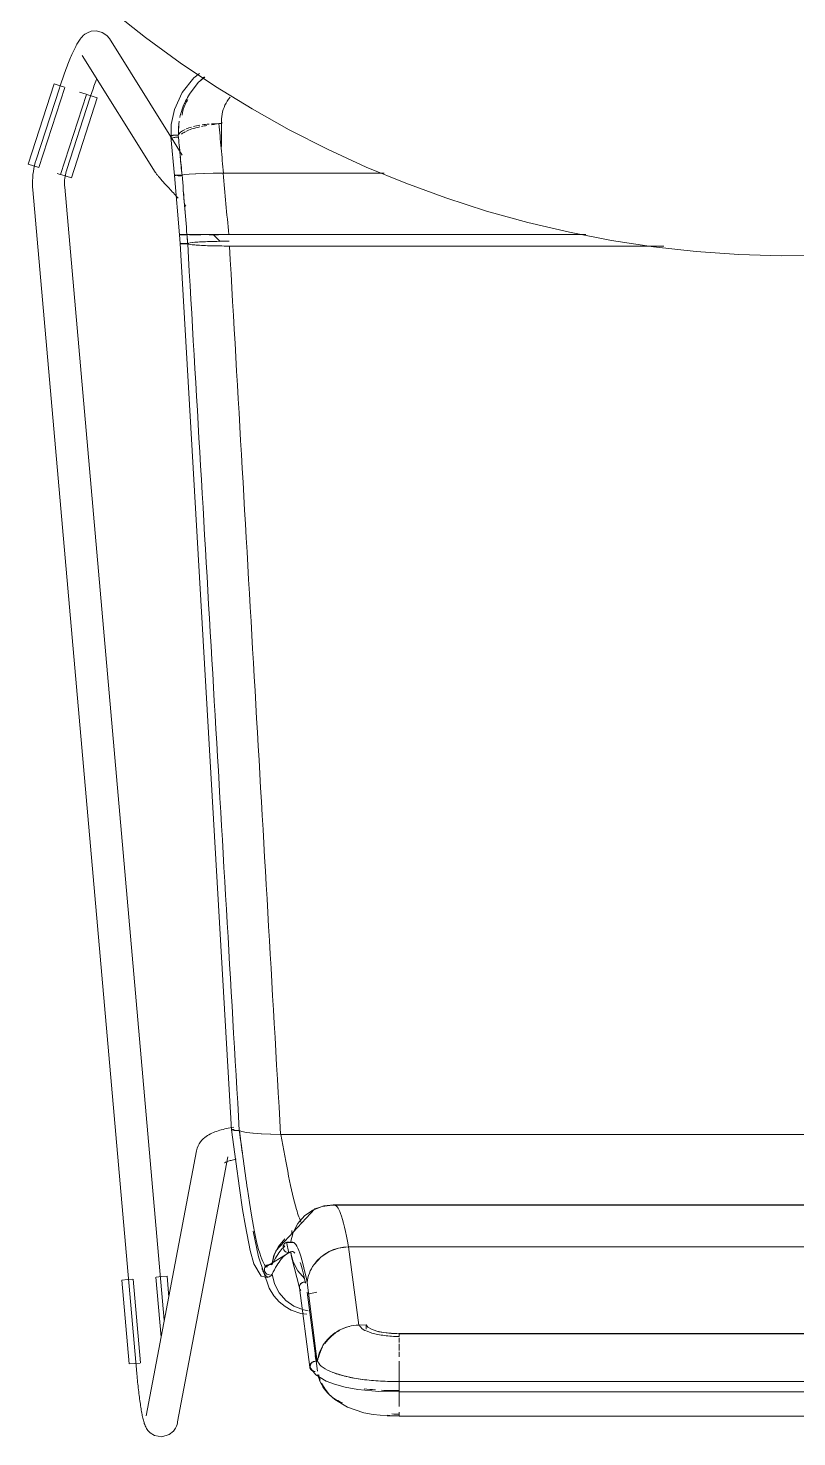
# Model space of a CAD drawing. Header units: millimetres. Extents: x 155927 to 317870, y -36033 to 97293.
# Drawn here: x 162522 to 162809, y 30695 to 31222 of the extents above; entities that cross this region are included whole.
import ezdxf

# ---------------------------------------------------------------- set-up
doc = ezdxf.new("R2010")
doc.units = ezdxf.units.MM
doc.header["$MEASUREMENT"] = 0
doc.layers.add('I-FURN', color=8, linetype='CONTINUOUS', lineweight=9)

msp = doc.modelspace()

# ---------------------------------------------------------------- linework, layer by layer
at = {"layer": 'I-FURN'}
for p, q in [((162553.07, 31228.6), (162565.6, 31218.65)), ((162540.13, 31216.56), (162539.9, 31216.14)), ((162540.37, 31216.96), (162540.13, 31216.56)), ((162540.61, 31217.35), (162540.37, 31216.96)), ((162540.86, 31217.73), (162540.61, 31217.35)), ((162541.14, 31218.12), (162540.86, 31217.73)), ((162541.45, 31218.53), (162541.14, 31218.12)), ((162541.82, 31218.95), (162541.45, 31218.53)), ((162542.29, 31219.42), (162541.82, 31218.95)), ((162542.92, 31219.94), (162542.29, 31219.42)), ((162543.83, 31220.5), (162542.92, 31219.94)), ((162545.21, 31221.03), (162543.83, 31220.5)), ((162547.18, 31221.2), (162545.21, 31221.03)), ((162549.41, 31220.61), (162547.18, 31221.2)), ((162551.14, 31219.39), (162549.41, 31220.61)), ((162551.14, 31219.39), (162552.04, 31218.27)), ((162575.07, 31181.5), (162552.04, 31218.27)), ((162565.6, 31218.65), (162578.52, 31209.22)), ((162537.79, 31211.71), (162537.55, 31211.14)), ((162538.04, 31212.28), (162537.79, 31211.71)), ((162538.28, 31212.82), (162538.04, 31212.28)), ((162538.51, 31213.35), (162538.28, 31212.82)), ((162538.75, 31213.86), (162538.51, 31213.35)), ((162538.98, 31214.35), (162538.75, 31213.86)), ((162539.21, 31214.82), (162538.98, 31214.35)), ((162539.44, 31215.28), (162539.21, 31214.82)), ((162539.67, 31215.72), (162539.44, 31215.28)), ((162539.9, 31216.14), (162539.67, 31215.72)), ((162541.87, 31211.89), (162569.17, 31168.31)), ((162535.53, 31205.98), (162535.28, 31205.28)), ((162535.79, 31206.67), (162535.53, 31205.98)), ((162536.04, 31207.34), (162535.79, 31206.67)), ((162536.3, 31208.01), (162536.04, 31207.34)), ((162536.55, 31208.66), (162536.3, 31208.01)), ((162536.8, 31209.3), (162536.55, 31208.66)), ((162537.05, 31209.93), (162536.8, 31209.3)), ((162537.3, 31210.54), (162537.05, 31209.93)), ((162537.55, 31211.14), (162537.3, 31210.54)), ((162578.52, 31209.22), (162591.81, 31200.31)), ((162521.67, 31171.29), (162531.35, 31201.3)), ((162531.35, 31201.3), (162533.31, 31200.67)), ((162533.31, 31200.67), (162535.28, 31200.03)), ((162533.77, 31200.94), (162533.53, 31200.2)), ((162534.02, 31201.67), (162533.77, 31200.94)), ((162534.27, 31202.41), (162534.02, 31201.67)), ((162534.52, 31203.13), (162534.27, 31202.41)), ((162534.77, 31203.86), (162534.52, 31203.13)), ((162535.02, 31204.57), (162534.77, 31203.86)), ((162535.28, 31205.28), (162535.02, 31204.57)), ((162546.53, 31201.1), (162546.29, 31200.45)), ((162546.76, 31201.75), (162546.53, 31201.1)), ((162547, 31202.39), (162546.76, 31201.75)), ((162547.23, 31203.01), (162547, 31202.39)), ((162583.66, 31203.59), (162579.33, 31198.06)), ((162585.4, 31201.93), (162581.9, 31197.36)), ((162585.72, 31205.24), (162583.66, 31203.59)), ((162587.74, 31203.89), (162585.4, 31201.93)), ((162533.38, 31199.74), (162524.66, 31172.92)), ((162525.71, 31169.99), (162535.4, 31199.99)), ((162533.53, 31200.2), (162533.38, 31199.74)), ((162543.47, 31197.39), (162533.78, 31167.38)), ((162536.08, 31169.22), (162544.79, 31196.03)), ((162537.82, 31166.07), (162547.51, 31196.08)), ((162543.37, 31197.42), (162540.89, 31198.22)), ((162543.58, 31197.35), (162545.56, 31196.71)), ((162544.9, 31196.36), (162544.79, 31196.03)), ((162545.13, 31197.05), (162544.9, 31196.36)), ((162545.36, 31197.74), (162545.13, 31197.05)), ((162545.59, 31198.43), (162545.36, 31197.74)), ((162545.56, 31196.71), (162547.51, 31196.08)), ((162545.82, 31199.11), (162545.59, 31198.43)), ((162546.06, 31199.78), (162545.82, 31199.11)), ((162546.29, 31200.45), (162546.06, 31199.78)), ((162579.33, 31198.06), (162576.42, 31191.75)), ((162581.9, 31197.36), (162579.99, 31193.67)), ((162591.81, 31200.31), (162605.44, 31191.93)), ((162576.42, 31191.75), (162575.21, 31186.1)), ((162605.44, 31191.93), (162619.4, 31184.11)), ((162575.21, 31186.1), (162575.12, 31180.64)), ((162593.07, 31186.43), (162594.12, 31186.43)), ((162594.06, 31187.67), (162594.06, 31177.91)), ((162576.42, 31167.04), (162575, 31181.53)), ((162579.34, 31174.68), (162575.3, 31181.13)), ((162619.4, 31184.11), (162633.66, 31176.85)), ((162633.66, 31176.85), (162648.19, 31170.17)), ((162523.62, 31170.66), (162521.67, 31171.29)), ((162523.8, 31169.61), (162523.61, 31168.48)), ((162525.59, 31170.02), (162523.62, 31170.66)), ((162524.05, 31170.73), (162523.8, 31169.61)), ((162524.33, 31171.83), (162524.05, 31170.73)), ((162524.66, 31172.92), (162524.33, 31171.83)), ((162535.88, 31168.56), (162536.07, 31169.19)), ((162536.07, 31169.19), (162536.08, 31169.22)), ((162648.19, 31170.17), (162662.99, 31164.08)), ((162523.28, 31165.07), (162523.27, 31163.93)), ((162523.27, 31163.93), (162523.3, 31162.79)), ((162523.35, 31166.22), (162523.28, 31165.07)), ((162523.45, 31167.35), (162523.35, 31166.22)), ((162523.61, 31168.48), (162523.45, 31167.35)), ((162533.68, 31167.41), (162532.52, 31167.79)), ((162535.87, 31166.71), (162533.9, 31167.34)), ((162535.27, 31163.98), (162535.28, 31164.64)), ((162535.29, 31163.32), (162535.27, 31163.98)), ((162535.28, 31164.64), (162535.31, 31165.3)), ((162535.31, 31165.3), (162535.37, 31165.96)), ((162535.37, 31165.96), (162535.46, 31166.62)), ((162535.46, 31166.62), (162535.57, 31167.27)), ((162535.57, 31167.27), (162535.71, 31167.92)), ((162535.71, 31167.92), (162535.88, 31168.56)), ((162537.82, 31166.07), (162535.87, 31166.71)), ((162569.17, 31168.31), (162569.39, 31167.99)), ((162569.39, 31167.99), (162569.57, 31167.73)), ((162569.57, 31167.73), (162569.74, 31167.5)), ((162569.74, 31167.5), (162569.92, 31167.28)), ((162569.92, 31167.28), (162570.1, 31167.05)), ((162570.1, 31167.05), (162570.29, 31166.82)), ((162570.29, 31166.82), (162570.49, 31166.58)), ((162570.49, 31166.58), (162570.7, 31166.33)), ((162570.7, 31166.33), (162570.93, 31166.07)), ((162570.93, 31166.07), (162571.18, 31165.79)), ((162571.18, 31165.79), (162571.43, 31165.49)), ((162571.43, 31165.49), (162571.71, 31165.18)), ((162571.71, 31165.18), (162571.99, 31164.86)), ((162571.99, 31164.86), (162572.3, 31164.52)), ((162572.3, 31164.52), (162572.61, 31164.17)), ((162572.61, 31164.17), (162572.94, 31163.81)), ((162572.94, 31163.81), (162573.28, 31163.43)), ((162576.49, 31167.07), (162576.42, 31167.04)), ((162576.42, 31167.04), (162576.49, 31167.02)), ((162576.43, 31167.04), (162576.49, 31167.07)), ((162578.25, 31144.84), (162576.43, 31167.04)), ((162576.49, 31167.02), (162576.43, 31167.04)), ((162576.68, 31167.09), (162576.49, 31167.07)), ((162576.49, 31167.02), (162576.67, 31166.99)), ((162576.68, 31166.99), (162576.49, 31167.02)), ((162576.67, 31166.99), (162576.97, 31166.97)), ((162576.98, 31167.11), (162576.68, 31167.09)), ((162576.68, 31167.09), (162576.98, 31167.11)), ((162576.97, 31166.97), (162576.68, 31166.99)), ((162577.36, 31167.13), (162576.98, 31167.11)), ((162576.98, 31167.11), (162577.36, 31167.13)), ((162577.35, 31166.96), (162577.8, 31166.94)), ((162577.8, 31166.94), (162577.35, 31166.96)), ((162577.81, 31167.14), (162577.36, 31167.13)), ((162577.36, 31167.13), (162577.82, 31167.14)), ((162577.8, 31166.94), (162578.29, 31166.94)), ((162578.29, 31166.94), (162577.8, 31166.94)), ((162578.3, 31167.15), (162577.81, 31167.14)), ((162577.82, 31167.14), (162578.31, 31167.15)), ((162578.29, 31166.94), (162578.79, 31166.94)), ((162578.79, 31166.94), (162578.29, 31166.94)), ((162578.8, 31167.14), (162578.3, 31167.15)), ((162578.31, 31167.15), (162578.81, 31167.14)), ((162578.79, 31166.94), (162579.26, 31166.95)), ((162579.26, 31166.95), (162578.79, 31166.94)), ((162579.27, 31167.14), (162578.8, 31167.14)), ((162578.81, 31167.14), (162579.28, 31167.14)), ((162580.16, 31167.33), (162579.27, 31167.14)), ((162579.28, 31167.14), (162580.16, 31167.33)), ((162580.16, 31167.33), (162581.88, 31167.51)), ((162581.9, 31167.51), (162580.16, 31167.33)), ((162581.9, 31167.51), (162584.34, 31167.66)), ((162584.38, 31167.66), (162581.9, 31167.51)), ((162584.37, 31167.66), (162587.41, 31167.77)), ((162587.48, 31167.77), (162584.38, 31167.66)), ((162587.47, 31167.77), (162590.92, 31167.85)), ((162590.91, 31167.85), (162587.48, 31167.77)), ((162594.77, 31167.87), (162591.01, 31167.85)), ((162591.01, 31167.85), (162594.65, 31167.87)), ((162654.89, 31167.87), (162594.77, 31167.87)), ((162594.77, 31167.87), (162654.89, 31167.87)), ((162662.99, 31164.08), (162678.01, 31158.58)), ((162523.3, 31162.79), (162523.37, 31161.65)), ((162523.37, 31161.65), (162523.38, 31161.61)), ((162523.38, 31161.61), (162562.33, 30718.29)), ((162535.33, 31162.66), (162535.29, 31163.32)), ((162572.61, 30738.31), (162535.33, 31162.66)), ((162573.28, 31163.43), (162573.64, 31163.04)), ((162573.64, 31163.04), (162574.01, 31162.64)), ((162574.01, 31162.64), (162574.39, 31162.22)), ((162574.39, 31162.22), (162574.78, 31161.8)), ((162574.78, 31161.8), (162575.18, 31161.36)), ((162575.18, 31161.36), (162575.6, 31160.92)), ((162575.6, 31160.92), (162576.02, 31160.47)), ((162576.02, 31160.47), (162576.45, 31160)), ((162576.45, 31160), (162576.89, 31159.53)), ((162576.89, 31159.53), (162577.34, 31159.06)), ((162577.34, 31159.06), (162577.8, 31158.57)), ((162678.01, 31158.58), (162693.24, 31153.69)), ((162580.15, 31156.09), (162580.64, 31155.58)), ((162693.24, 31153.69), (162708.66, 31149.41)), ((162708.66, 31149.41), (162724.23, 31145.75)), ((162578.25, 31144.84), (162578.52, 31141.48)), ((162578.32, 31144.84), (162578.25, 31144.84)), ((162578.25, 31144.84), (162578.32, 31144.84)), ((162578.31, 31144.84), (162578.25, 31144.84)), ((162578.25, 31144.84), (162578.32, 31144.84)), ((162578.5, 31144.85), (162578.31, 31144.84)), ((162578.32, 31144.84), (162578.51, 31144.85)), ((162578.51, 31144.84), (162578.32, 31144.84)), ((162578.32, 31144.84), (162578.51, 31144.84)), ((162578.8, 31144.85), (162578.5, 31144.85)), ((162578.51, 31144.85), (162578.8, 31144.85)), ((162578.8, 31144.84), (162578.51, 31144.84)), ((162578.51, 31144.84), (162578.8, 31144.84)), ((162578.8, 31144.85), (162579.18, 31144.85)), ((162579.18, 31144.85), (162578.8, 31144.85)), ((162579.19, 31144.84), (162578.8, 31144.84)), ((162578.8, 31144.84), (162579.18, 31144.84)), ((162579.18, 31144.85), (162579.63, 31144.85)), ((162579.63, 31144.85), (162579.18, 31144.85)), ((162579.18, 31144.84), (162579.64, 31144.83)), ((162579.64, 31144.83), (162579.19, 31144.84)), ((162579.63, 31144.85), (162580.12, 31144.85)), ((162580.12, 31144.85), (162579.63, 31144.85)), ((162580.13, 31144.83), (162579.64, 31144.83)), ((162579.64, 31144.83), (162580.13, 31144.83)), ((162580.12, 31144.85), (162580.62, 31144.85)), ((162580.62, 31144.85), (162580.12, 31144.85)), ((162580.63, 31144.83), (162580.13, 31144.83)), ((162580.13, 31144.83), (162580.62, 31144.83)), ((162580.62, 31144.85), (162581.09, 31144.85)), ((162581.09, 31144.85), (162580.62, 31144.85)), ((162580.62, 31144.83), (162581.09, 31144.84)), ((162581.1, 31144.84), (162580.63, 31144.83)), ((162581.09, 31144.85), (162581.98, 31144.86)), ((162581.97, 31144.86), (162581.09, 31144.85)), ((162583.72, 31144.88), (162581.97, 31144.86)), ((162581.98, 31144.86), (162583.72, 31144.88)), ((162583.75, 31144.81), (162581.99, 31144.82)), ((162581.99, 31144.82), (162583.74, 31144.81)), ((162586.22, 31144.89), (162583.72, 31144.88)), ((162583.73, 31144.88), (162586.22, 31144.89)), ((162583.74, 31144.81), (162586.24, 31144.79)), ((162586.24, 31144.79), (162583.75, 31144.81)), ((162589.36, 31144.9), (162586.22, 31144.89)), ((162586.23, 31144.89), (162589.36, 31144.9)), ((162589.36, 31144.9), (162592.93, 31144.9)), ((162592.93, 31144.9), (162589.36, 31144.9)), ((162589.36, 31144.79), (162592.92, 31144.78)), ((162592.92, 31144.78), (162589.37, 31144.79)), ((162590.92, 31144.9), (162593.49, 31142.23)), ((162592.93, 31144.9), (162596.71, 31144.91)), ((162596.71, 31144.91), (162592.93, 31144.9)), ((162596.71, 31144.91), (162730.35, 31144.91)), ((162730.35, 31144.91), (162596.71, 31144.91)), ((162724.23, 31145.75), (162739.94, 31142.71)), ((162739.94, 31142.71), (162755.76, 31140.31)), ((162578.59, 31141.51), (162578.53, 31141.48)), ((162597.81, 30809.57), (162578.53, 31141.48)), ((162578.53, 31141.48), (162578.59, 31141.46)), ((162578.78, 31141.54), (162578.59, 31141.51)), ((162578.59, 31141.46), (162578.78, 31141.43)), ((162579.08, 31141.56), (162578.78, 31141.54)), ((162578.78, 31141.43), (162579.07, 31141.41)), ((162579.07, 31141.41), (162579.45, 31141.39)), ((162579.46, 31141.58), (162579.08, 31141.56)), ((162579.45, 31141.39), (162579.9, 31141.38)), ((162579.91, 31141.59), (162579.46, 31141.58)), ((162579.9, 31141.38), (162580.39, 31141.37)), ((162580.4, 31141.59), (162579.91, 31141.59)), ((162580.39, 31141.37), (162580.89, 31141.37)), ((162580.9, 31141.59), (162580.4, 31141.59)), ((162580.89, 31141.37), (162581.36, 31141.38)), ((162581.37, 31141.58), (162580.9, 31141.59)), ((162581.36, 31141.38), (162582.25, 31141.17)), ((162582.27, 31141.79), (162581.37, 31141.58)), ((162582.25, 31141.17), (162584, 31140.98)), ((162584.02, 31141.99), (162582.27, 31141.79)), ((162584, 31140.98), (162586.5, 31140.82)), ((162586.52, 31142.15), (162584.02, 31141.99)), ((162586.5, 31140.82), (162589.63, 31140.69)), ((162589.64, 31142.27), (162586.52, 31142.15)), ((162589.63, 31140.69), (162593.19, 31140.62)), ((162593.19, 31142.35), (162589.64, 31142.27)), ((162596.87, 31142.38), (162593.19, 31142.35)), ((162593.19, 31140.62), (162596.98, 31140.59)), ((162596.98, 31140.59), (162759.57, 31140.59)), ((162759.57, 31140.59), (162596.98, 31140.59)), ((162755.76, 31140.31), (162771.66, 31138.54)), ((162771.66, 31138.54), (162787.62, 31137.41)), ((162787.62, 31137.41), (162803.61, 31136.92)), ((162803.61, 31136.92), (162819.61, 31137.06)), ((162596.54, 30810.22), (162597.22, 30810.36)), ((162597.22, 30810.36), (162597.92, 30810.48)), ((162597.92, 30810.48), (162598.62, 30810.6)), ((162585.68, 30804.4), (162586.16, 30805.09)), ((162586.16, 30805.09), (162586.67, 30805.68)), ((162586.67, 30805.68), (162587.2, 30806.2)), ((162587.2, 30806.2), (162587.72, 30806.66)), ((162587.72, 30806.66), (162588.26, 30807.06)), ((162588.26, 30807.06), (162588.79, 30807.42)), ((162588.79, 30807.42), (162589.33, 30807.74)), ((162589.33, 30807.74), (162589.87, 30808.03)), ((162589.87, 30808.03), (162590.42, 30808.3)), ((162590.42, 30808.3), (162590.98, 30808.55)), ((162590.98, 30808.55), (162591.55, 30808.79)), ((162591.55, 30808.79), (162592.13, 30809.01)), ((162592.13, 30809.01), (162592.73, 30809.22)), ((162592.73, 30809.22), (162593.33, 30809.41)), ((162593.33, 30809.41), (162593.95, 30809.59)), ((162593.95, 30809.59), (162594.58, 30809.76)), ((162594.58, 30809.76), (162595.22, 30809.93)), ((162595.22, 30809.93), (162595.88, 30810.08)), ((162595.88, 30810.08), (162596.54, 30810.22)), ((162597.81, 30809.57), (162597.87, 30809.63)), ((162597.88, 30809.63), (162597.82, 30809.57)), ((162597.82, 30809.57), (162599.37, 30797.72)), ((162598.35, 30809.72), (162598.06, 30809.68)), ((162598.06, 30809.68), (162598.35, 30809.72)), ((162598.08, 30809.47), (162598.38, 30809.43)), ((162598.37, 30809.43), (162598.08, 30809.47)), ((162598.73, 30809.76), (162598.35, 30809.72)), ((162598.35, 30809.72), (162598.73, 30809.76)), ((162598.76, 30809.39), (162598.37, 30809.43)), ((162598.38, 30809.43), (162598.76, 30809.39)), ((162598.76, 30809.39), (162599.22, 30809.37)), ((162599.22, 30809.37), (162598.76, 30809.39)), ((162599.22, 30809.37), (162599.71, 30809.36)), ((162599.71, 30809.36), (162599.22, 30809.37)), ((162599.71, 30809.36), (162600.21, 30809.37)), ((162600.21, 30809.37), (162599.71, 30809.36)), ((162600.21, 30809.37), (162600.68, 30809.39)), ((162600.68, 30809.39), (162600.21, 30809.37)), ((162601.58, 30808.99), (162600.68, 30809.39)), ((162600.68, 30809.39), (162601.58, 30808.98)), ((162603.32, 30808.62), (162601.58, 30808.99)), ((162601.58, 30808.98), (162603.33, 30808.62)), ((162605.79, 30808.31), (162603.33, 30808.62)), ((162603.33, 30808.62), (162605.82, 30808.31)), ((162608.88, 30808.07), (162605.82, 30808.31)), ((162605.82, 30808.31), (162608.93, 30808.07)), ((162612.4, 30807.92), (162608.92, 30808.07)), ((162608.93, 30808.07), (162612.46, 30807.91)), ((162616.15, 30807.86), (162612.46, 30807.92)), ((162612.46, 30807.91), (162616.23, 30807.86)), ((162616.23, 30807.86), (162999.63, 30807.86)), ((162999.63, 30807.86), (162616.23, 30807.86)), ((162584.62, 30801.73), (162565.81, 30702.44)), ((162584.62, 30801.73), (162584.88, 30802.71)), ((162584.88, 30802.71), (162585.24, 30803.61)), ((162585.24, 30803.61), (162585.68, 30804.4)), ((162577.6, 30700.2), (162596.41, 30799.49)), ((162595.19, 30797.26), (162595.22, 30797.28)), ((162595.22, 30797.28), (162595.29, 30797.32)), ((162595.29, 30797.32), (162595.38, 30797.37)), ((162595.38, 30797.37), (162595.53, 30797.44)), ((162595.53, 30797.44), (162595.72, 30797.53)), ((162595.72, 30797.53), (162595.96, 30797.63)), ((162595.96, 30797.63), (162596.22, 30797.73)), ((162596.22, 30797.73), (162596.53, 30797.83)), ((162596.53, 30797.83), (162596.86, 30797.94)), ((162596.86, 30797.94), (162597.23, 30798.05)), ((162597.23, 30798.05), (162597.62, 30798.16)), ((162597.62, 30798.16), (162598.04, 30798.26)), ((162598.04, 30798.26), (162598.49, 30798.37)), ((162598.49, 30798.37), (162598.96, 30798.47)), ((162598.96, 30798.47), (162599.45, 30798.57)), ((162599.37, 30797.72), (162600.72, 30787.79)), ((162600.72, 30787.79), (162601.91, 30779.77)), ((162601.91, 30779.77), (162602.94, 30773.45)), ((162614.36, 30764.24), (162628.96, 30779.94)), ((162628.18, 30779.52), (162625.04, 30777.35)), ((162625.04, 30777.34), (162628.18, 30779.51)), ((162627.86, 30779.34), (162632.33, 30781.07)), ((162628.18, 30779.51), (162631.75, 30780.88)), ((162631.75, 30780.88), (162628.18, 30779.52)), ((162628.96, 30779.94), (162630.89, 30780.64)), ((162631.75, 30780.88), (162635.54, 30781.35)), ((162635.54, 30781.35), (162631.75, 30780.88)), ((162632.33, 30781.07), (162636.08, 30781.51)), ((162635.54, 30781.35), (162980.32, 30781.35)), ((162980.32, 30781.35), (162635.54, 30781.35)), ((162674.98, 30781.51), (162636.07, 30781.51)), ((162979.78, 30781.51), (162674.98, 30781.51)), ((162602.94, 30773.45), (162604.74, 30764.43)), ((162620.78, 30771.08), (162622.54, 30774.47)), ((162622.53, 30774.47), (162620.78, 30771.08)), ((162625.04, 30777.35), (162622.53, 30774.47)), ((162622.54, 30774.47), (162625.04, 30777.34)), ((162605.92, 30771.66), (162607.82, 30762)), ((162617.7, 30768.75), (162615.3, 30765.91)), ((162615.31, 30765.91), (162617.7, 30768.75)), ((162620.78, 30771.08), (162619.89, 30767.36)), ((162604.74, 30764.43), (162606.15, 30759.44)), ((162610.25, 30758.05), (162619.64, 30763.75)), ((162615.3, 30765.91), (162613.66, 30762.59)), ((162613.67, 30762.59), (162615.31, 30765.91)), ((162617.11, 30766.1), (162617.04, 30765.61)), ((162617.04, 30765.61), (162617.11, 30765.12)), ((162617.05, 30765.61), (162617.11, 30766.1)), ((162617.11, 30765.12), (162617.05, 30765.61)), ((162617.11, 30766.1), (162617.3, 30766.56)), ((162617.3, 30766.56), (162617.11, 30766.1)), ((162617.3, 30764.66), (162617.11, 30765.12)), ((162617.11, 30765.12), (162617.3, 30764.66)), ((162617.59, 30766.97), (162617.3, 30766.56)), ((162617.3, 30766.56), (162617.6, 30766.96)), ((162617.6, 30764.26), (162617.3, 30764.66)), ((162617.3, 30764.66), (162617.59, 30764.26)), ((162617.98, 30767.28), (162617.59, 30766.97)), ((162617.59, 30764.26), (162617.98, 30763.94)), ((162617.6, 30766.96), (162617.98, 30767.28)), ((162617.98, 30763.94), (162617.6, 30764.26)), ((162617.98, 30767.28), (162618.43, 30767.48)), ((162618.43, 30767.48), (162617.98, 30767.28)), ((162618.43, 30763.74), (162617.98, 30763.94)), ((162617.98, 30763.94), (162618.43, 30763.74)), ((162618.07, 30767.33), (162620.95, 30767.38)), ((162618.37, 30767.46), (162619.21, 30763.57)), ((162618.43, 30767.48), (162618.92, 30767.56)), ((162618.92, 30767.56), (162618.43, 30767.48)), ((162618.92, 30763.66), (162618.43, 30763.74)), ((162618.43, 30763.74), (162618.92, 30763.66)), ((162618.92, 30767.56), (162619.42, 30767.52)), ((162619.42, 30767.53), (162618.92, 30767.56)), ((162619.42, 30763.7), (162618.92, 30763.66)), ((162618.92, 30763.66), (162619.42, 30763.69)), ((162619.89, 30767.36), (162619.42, 30767.53)), ((162619.42, 30767.52), (162619.89, 30767.36)), ((162619.89, 30763.86), (162619.42, 30763.7)), ((162619.42, 30763.69), (162619.89, 30763.86)), ((162619.89, 30763.86), (162620.78, 30760.14)), ((162620.24, 30762.01), (162619.92, 30763.88)), ((162634.26, 30763.96), (162631.14, 30761.88)), ((162637.8, 30765.28), (162634.26, 30763.96)), ((162641.57, 30765.76), (162637.8, 30765.28)), ((162645.43, 30736.48), (162641.57, 30765.76)), ((162641.57, 30765.76), (162974.29, 30765.76)), ((162974.29, 30765.76), (162641.57, 30765.76)), ((162606.15, 30759.44), (162608.92, 30754.8)), ((162607.82, 30762), (162611.81, 30750.28)), ((162610.05, 30757.19), (162610.11, 30757.68)), ((162610.11, 30757.68), (162610.05, 30757.19)), ((162610.11, 30757.68), (162610.3, 30758.14)), ((162610.29, 30758.14), (162610.11, 30757.68)), ((162610.58, 30758.54), (162610.29, 30758.14)), ((162610.3, 30758.14), (162610.58, 30758.54)), ((162610.58, 30758.54), (162610.96, 30758.86)), ((162610.96, 30758.86), (162610.58, 30758.54)), ((162611.41, 30759.07), (162610.96, 30758.86)), ((162610.96, 30758.86), (162611.41, 30759.06)), ((162611.9, 30759.16), (162611.41, 30759.07)), ((162611.41, 30759.06), (162611.9, 30759.15)), ((162612.4, 30759.13), (162611.9, 30759.16)), ((162611.9, 30759.15), (162612.4, 30759.12)), ((162612.88, 30758.97), (162612.4, 30759.13)), ((162612.4, 30759.12), (162612.88, 30758.97)), ((162612.88, 30758.97), (162613.67, 30762.59)), ((162613.66, 30762.59), (162612.88, 30758.97)), ((162623.21, 30750.39), (162620.24, 30762.01)), ((162620.78, 30760.14), (162622.53, 30756.75)), ((162631.14, 30761.88), (162628.66, 30759.14)), ((162556.75, 30753.3), (162558.8, 30753.48)), ((162559.51, 30721.89), (162556.75, 30753.3)), ((162558.8, 30753.48), (162560.86, 30753.66)), ((162563.74, 30722.26), (162560.99, 30753.68)), ((162569.43, 30754.42), (162571.41, 30731.94)), ((162569.56, 30754.43), (162571.62, 30754.61)), ((162571.62, 30754.61), (162573.66, 30754.79)), ((162574.36, 30746.89), (162573.66, 30754.79)), ((162608.92, 30754.8), (162611.11, 30754.27)), ((162610.13, 30756.71), (162610.05, 30757.19)), ((162610.05, 30757.19), (162610.12, 30756.71)), ((162610.12, 30756.71), (162610.32, 30756.25)), ((162610.32, 30756.25), (162610.13, 30756.71)), ((162610.62, 30755.86), (162610.32, 30756.25)), ((162610.32, 30756.25), (162610.62, 30755.86)), ((162611.01, 30755.55), (162610.62, 30755.86)), ((162610.62, 30755.86), (162611.01, 30755.55)), ((162611.47, 30755.36), (162611.01, 30755.55)), ((162611.01, 30755.55), (162611.46, 30755.36)), ((162611.11, 30754.27), (162612.02, 30754.57)), ((162611.46, 30755.36), (162611.96, 30755.28)), ((162611.96, 30755.28), (162611.47, 30755.36)), ((162612.93, 30755.49), (162612.46, 30755.33)), ((162612.46, 30755.32), (162612.93, 30755.49)), ((162612.93, 30755.49), (162613.83, 30751.86)), ((162622.53, 30756.75), (162625.04, 30753.87)), ((162624.12, 30752.3), (162623.73, 30752)), ((162624.57, 30752.49), (162624.12, 30752.3)), ((162625.06, 30752.57), (162624.57, 30752.49)), ((162625.56, 30752.54), (162625.06, 30752.57)), ((162626.03, 30752.38), (162629.87, 30722.68)), ((162611.81, 30750.28), (162613.63, 30747.46)), ((162613.63, 30747.46), (162615.62, 30745.21)), ((162613.83, 30751.86), (162615.57, 30748.54)), ((162615.57, 30748.54), (162618.05, 30745.71)), ((162623.25, 30751.18), (162623.18, 30750.71)), ((162623.18, 30750.71), (162623.25, 30750.24)), ((162627.05, 30720.7), (162623.2, 30750.47)), ((162623.44, 30751.62), (162623.25, 30751.18)), ((162623.25, 30750.24), (162623.44, 30749.8)), ((162623.73, 30752), (162623.44, 30751.62)), ((162623.44, 30749.8), (162623.73, 30749.41)), ((162629.89, 30719.14), (162626.05, 30748.83)), ((162626.17, 30748.05), (162629.66, 30748.74)), ((162615.62, 30745.21), (162617.79, 30743.44)), ((162617.79, 30743.44), (162620.06, 30742.09)), ((162618.05, 30745.71), (162621.14, 30743.54)), ((162620.06, 30742.09), (162623.66, 30740.8)), ((162621.14, 30743.54), (162624.65, 30742.14)), ((162626.4, 30741.77), (162624.65, 30742.14)), ((162624.65, 30742.14), (162626.39, 30741.77)), ((162623.66, 30740.8), (162625.93, 30740.51)), ((162648.15, 30736.55), (162645.43, 30736.48)), ((162648.15, 30736.55), (162648.15, 30734.88)), ((162648.79, 30735.69), (162648.15, 30736.55)), ((162650.14, 30734.9), (162648.79, 30735.69)), ((162652.12, 30734.23), (162650.14, 30734.9)), ((162654.62, 30733.72), (162652.12, 30734.23)), ((162657.47, 30733.4), (162654.62, 30733.72)), ((162660.5, 30733.29), (162657.47, 30733.4)), ((162955.36, 30733.29), (162660.5, 30733.29)), ((162660.5, 30733.23), (162955.36, 30733.23)), ((162660.5, 30729.96), (162660.5, 30731.7)), ((162660.5, 30726.91), (162660.5, 30729.38)), ((162660.5, 30724.55), (162660.5, 30726.39)), ((162561.56, 30722.07), (162559.51, 30721.89)), ((162563.62, 30722.25), (162561.56, 30722.07)), ((162629.12, 30725.11), (162629.44, 30722.67)), ((162660.5, 30719.37), (162660.5, 30722.92)), ((162562.34, 30718.13), (162562.33, 30718.29)), ((162562.41, 30717.38), (162562.34, 30718.13)), ((162562.48, 30716.63), (162562.41, 30717.38)), ((162562.55, 30715.88), (162562.48, 30716.63)), ((162562.63, 30715.13), (162562.55, 30715.88)), ((162627.41, 30720.2), (162629.3, 30717.81)), ((162629.3, 30717.81), (162633.13, 30715.51)), ((162633.13, 30715.51), (162636.3, 30714.32)), ((162635.83, 30718.65), (162639.27, 30717.56)), ((162639.27, 30717.56), (162643.7, 30716.59)), ((162643.7, 30716.59), (162647.72, 30716)), ((162647.72, 30716), (162654.28, 30715.47)), ((162654.28, 30715.47), (162660.5, 30715.39)), ((162660.5, 30719.17), (162660.5, 30715.36)), ((162660.5, 30715.36), (162660.5, 30719.17)), ((162955.36, 30715.39), (162660.5, 30715.39)), ((162562.7, 30714.39), (162562.63, 30715.13)), ((162562.78, 30713.66), (162562.7, 30714.39)), ((162562.86, 30712.94), (162562.78, 30713.66)), ((162562.94, 30712.22), (162562.86, 30712.94)), ((162563.02, 30711.51), (162562.94, 30712.22)), ((162563.11, 30710.81), (162563.02, 30711.51)), ((162563.19, 30710.12), (162563.11, 30710.81)), ((162563.28, 30709.45), (162563.19, 30710.12)), ((162631.43, 30714.7), (162632.77, 30712.44)), ((162632.77, 30712.44), (162634.44, 30710.37)), ((162634.44, 30710.37), (162636.41, 30708.53)), ((162636.3, 30714.32), (162640.34, 30713.24)), ((162640.34, 30713.24), (162645.06, 30712.37)), ((162645.06, 30712.37), (162652.94, 30711.57)), ((162652.94, 30711.57), (162660.5, 30711.43)), ((162660.5, 30711.43), (162660.5, 30715.28)), ((162660.5, 30715.28), (162660.5, 30715.05)), ((162660.5, 30715.05), (162660.5, 30714.72)), ((162660.5, 30714.72), (162660.5, 30714.31)), ((162660.5, 30714.31), (162660.5, 30713.83)), ((162660.5, 30713.83), (162660.5, 30713.33)), ((162660.5, 30713.33), (162660.5, 30712.84)), ((162660.5, 30712.84), (162660.5, 30712.39)), ((162660.5, 30712.39), (162660.5, 30712)), ((162660.5, 30712), (162660.5, 30711.69)), ((162660.5, 30711.69), (162660.5, 30711.5)), ((162660.5, 30711.67), (162660.5, 30708.64)), ((162660.5, 30708.66), (162660.5, 30711.67)), ((162660.5, 30711.5), (162660.5, 30711.43)), ((162660.5, 30711.43), (162955.36, 30711.43)), ((162563.37, 30708.78), (162563.28, 30709.45)), ((162563.46, 30708.13), (162563.37, 30708.78)), ((162563.55, 30707.5), (162563.46, 30708.13)), ((162563.64, 30706.88), (162563.55, 30707.5)), ((162563.73, 30706.28), (162563.64, 30706.88)), ((162563.82, 30705.69), (162563.73, 30706.28)), ((162563.91, 30705.12), (162563.82, 30705.69)), ((162564.01, 30704.57), (162563.91, 30705.12)), ((162636.41, 30708.53), (162641.13, 30705.66)), ((162641.13, 30705.66), (162647.28, 30703.64)), ((162660.5, 30705.91), (162660.5, 30708.49)), ((162564.1, 30704.04), (162564.01, 30704.57)), ((162564.19, 30703.52), (162564.1, 30704.04)), ((162564.29, 30703.03), (162564.19, 30703.52)), ((162564.38, 30702.55), (162564.29, 30703.03)), ((162564.48, 30702.09), (162564.38, 30702.55)), ((162564.58, 30701.65), (162564.48, 30702.09)), ((162564.68, 30701.22), (162564.58, 30701.65)), ((162564.78, 30700.81), (162564.68, 30701.22)), ((162564.89, 30700.4), (162564.78, 30700.81)), ((162565.01, 30700.01), (162564.89, 30700.4)), ((162565.13, 30699.61), (162565.01, 30700.01)), ((162565.27, 30699.21), (162565.13, 30699.61)), ((162577.37, 30699.27), (162577.51, 30699.79)), ((162577.51, 30699.79), (162577.6, 30700.2)), ((162647.28, 30703.64), (162650.78, 30702.99)), ((162650.78, 30702.99), (162655.99, 30702.47)), ((162655.99, 30702.47), (162660.5, 30702.39)), ((162660.5, 30702.41), (162660.5, 30703.88)), ((162660.5, 30702.56), (162660.5, 30702.39)), ((162660.5, 30702.39), (162955.36, 30702.39)), ((162565.44, 30698.78), (162565.27, 30699.21)), ((162565.66, 30698.31), (162565.44, 30698.78)), ((162565.96, 30697.75), (162565.66, 30698.31)), ((162566.44, 30697.04), (162565.96, 30697.75)), ((162567.3, 30696.13), (162566.44, 30697.04)), ((162568.95, 30695.09), (162567.3, 30696.13)), ((162571.71, 30694.61), (162568.95, 30695.09)), ((162574.46, 30695.44), (162571.71, 30694.61)), ((162574.46, 30695.44), (162576.04, 30696.77)), ((162576.04, 30696.77), (162576.78, 30697.85)), ((162576.78, 30697.85), (162577.16, 30698.65)), ((162577.16, 30698.65), (162577.37, 30699.27))]:
    msp.add_line(p, q, dxfattribs=at)
for centre, major_axis, ratio, start_param, end_param in [((162641.7, 30750.69), (15.78, 0), 0.955139, 1.579038, 2.545717), ((162641.7, 30750.69), (15.78, 0), 0.955139, 2.545839, 2.787386), ((162625.15, 30750.7), (1.96, 0), 0.955139, 1.359855, 3.903556), ((162641.7, 30750.69), (15.78, 0), 0.955139, 2.787556, 3.029056), ((162660.5, 30718.14), (0, 15.75), 0.000004, 0.290246, 0.472486), ((162660.5, 30706.67), (12.4, 0), 0.287441, 4.492176, 4.712389)]:
    msp.add_ellipse(centre, major_axis=major_axis, ratio=ratio, start_param=start_param, end_param=end_param, dxfattribs=at)
for points in [[(162586.33, 31202.75), (162586.77, 31203.16), (162587.22, 31203.56), (162587.68, 31203.94)], [(162577.88, 31182.51), (162577.83, 31184.15), (162577.92, 31185.79), (162578.16, 31187.39)], [(162578.07, 31185.6), (162577.96, 31184.72), (162577.94, 31183.82), (162577.94, 31182.92)], [(162585.89, 31185.21), (162583.82, 31184.73), (162581.76, 31184.15), (162580.67, 31183.52)], [(162580.84, 31184.46), (162581.43, 31184.71), (162582.09, 31184.94), (162582.82, 31185.15)], [(162583.49, 31185.33), (162584.23, 31185.51), (162585.03, 31185.67), (162585.87, 31185.82)], [(162588.55, 31185.75), (162587.86, 31185.63), (162587.21, 31185.5), (162586.55, 31185.36)], [(162586.72, 31185.96), (162587.57, 31186.08), (162588.44, 31186.2), (162589.36, 31186.26)], [(162591.66, 31186.19), (162591.18, 31186.14), (162590.71, 31186.07), (162590.25, 31186.01)], [(162590.29, 31186.33), (162591.2, 31186.38), (162592.12, 31186.42), (162593.07, 31186.43)], [(162594.77, 31167.87), (162594.46, 31171.01), (162593.87, 31177.26), (162593.33, 31183.4), (162593.07, 31186.43)], [(162594.12, 31186.43), (162594.07, 31186.93), (162594.05, 31187.44), (162594.06, 31187.95)], [(162577.84, 31182.09), (162577.98, 31182.48), (162578.55, 31183.23), (162579.69, 31183.94), (162580.39, 31184.26)], [(162579.27, 31167.14), (162579.03, 31169.66), (162578.55, 31174.7), (162578.08, 31179.65), (162577.84, 31182.09)], [(162580.42, 31183.4), (162579.78, 31183.09), (162579.39, 31182.77), (162579.06, 31182.45)], [(162579.24, 31167.14), (162579.01, 31169.45), (162578.78, 31171.76), (162578.55, 31174.03)], [(162579.28, 31167.14), (162579.58, 31163.43), (162580.18, 31156), (162580.79, 31148.57), (162581.09, 31144.85)], [(162595.68, 31156.4), (162595.34, 31160.23), (162594.99, 31164.05), (162594.65, 31167.87)], [(162596.71, 31144.91), (162596.37, 31148.74), (162596.03, 31152.57), (162595.68, 31156.4)], [(162581.36, 31141.38), (162581.31, 31141.96), (162581.22, 31143.12), (162581.13, 31144.27), (162581.09, 31144.85)], [(162581.37, 31141.58), (162581.32, 31142.12), (162581.23, 31143.21), (162581.14, 31144.29), (162581.1, 31144.84)], [(162581.36, 31141.38), (162584.58, 31085.98), (162591.02, 30975.22), (162597.46, 30864.62), (162600.68, 30809.39)], [(162606.56, 30974.1), (162603.37, 31029.56), (162600.17, 31085.06), (162596.98, 31140.59)], [(162616.15, 30807.86), (162612.96, 30863.22), (162609.76, 30918.64), (162606.56, 30974.1)], [(162601.75, 30801.06), (162601.4, 30803.82), (162601.05, 30806.6), (162600.69, 30809.37)], [(162636.07, 30781.51), (162635.9, 30781.51), (162635.72, 30781.45), (162635.54, 30781.35)], [(162620.44, 30770.42), (162620.39, 30770.89), (162620.33, 30771.36), (162620.28, 30771.83)], [(162626.03, 30752.38), (162625, 30757.88), (162622.96, 30765.94), (162620.91, 30767.91), (162619.89, 30767.36)], [(162621.52, 30763.44), (162620.98, 30764.01), (162620.43, 30764.15), (162619.89, 30763.86)], [(162625.4, 30752.17), (162624.74, 30755.29), (162624.08, 30758.21), (162623.42, 30759.93)], [(162645.43, 30736.48), (162644.14, 30736.44), (162641.64, 30736.08), (162638.04, 30734.67), (162634.89, 30732.47), (162632.36, 30729.64), (162630.6, 30726.3), (162630.02, 30723.92), (162629.87, 30722.68)], [(162660.5, 30732.16), (162658.61, 30732.19), (162654.87, 30732.45), (162650.08, 30733.41), (162646.75, 30734.81), (162645.81, 30735.91), (162645.68, 30736.47)], [(162632.7, 30729.56), (162634.14, 30731.61), (162636.12, 30733.23), (162638.34, 30734.54)], [(162639.3, 30735.01), (162640.14, 30735.39), (162641.01, 30735.74), (162641.9, 30735.93)], [(162652.13, 30734.18), (162654.18, 30733.63), (162656.89, 30733.35), (162659.67, 30733.25)], [(162630.33, 30724.2), (162630.64, 30725.58), (162631.15, 30726.95), (162631.84, 30728.21)], [(162635.66, 30718.72), (162634.2, 30719.29), (162631.74, 30720.55), (162630.43, 30721.96), (162630.07, 30722.69)], [(162630.96, 30715.8), (162630.7, 30716.45), (162630.54, 30717.13), (162630.39, 30717.81)], [(162651.69, 30712.2), (162650.22, 30712.31), (162648.77, 30712.46), (162647.35, 30712.64)], [(162660.5, 30711.96), (162658.28, 30711.92), (162656.08, 30711.95), (162653.9, 30712.06)], [(162660.5, 30702.48), (162658.93, 30702.47), (162657.42, 30702.55), (162655.99, 30702.69)]]:
    msp.add_open_spline(points, degree=3, dxfattribs=at)
for points, knots in [([(162578.42, 31188.67), (162578.86, 31190.78), (162579.87, 31193.86), (162581.5, 31196.63), (162582.09, 31197.5)], [0.1763318, 0.1763318, 0.1763318, 0.1763318, 0.3333333, 0.408557, 0.408557, 0.408557, 0.408557]), ([(162581.37, 31195.43), (162581.03, 31194.84), (162580, 31192.99), (162579.51, 31191.01), (162579.28, 31189.64)], [0.6175454, 0.6175454, 0.6175454, 0.6175454, 0.6666667, 0.7702374, 0.7702374, 0.7702374, 0.7702374]), ([(162594.12, 31186.43), (162593.9, 31188.81), (162594.53, 31192.41), (162596.46, 31195.41), (162597.23, 31196.32)], [0, 0, 0, 0, 0.3333333, 0.5, 0.5, 0.5, 0.5]), ([(162575.05, 31181.68), (162575.07, 31181.71), (162575.11, 31181.75), (162575.22, 31181.83), (162575.41, 31181.93), (162575.73, 31182.03), (162576.13, 31182.11), (162576.48, 31182.14), (162576.86, 31182.16), (162577.3, 31182.15), (162577.66, 31182.12), (162577.84, 31182.09)], [0.5555556, 0.5555556, 0.5555556, 0.5555556, 0.5833333, 0.6180556, 0.6527778, 0.7222222, 0.7916667, 0.8263889, 0.8611111, 0.9305556, 1, 1, 1, 1]), ([(162577.94, 31181.36), (162577.72, 31181.37), (162577.23, 31181.36), (162576.48, 31181.28), (162575.81, 31181.12), (162575.38, 31180.95), (162575.22, 31180.83), (162575.18, 31180.79)], [-1, -1, -1, -1, -0.90625, -0.8125, -0.71875, -0.625, -0.5625, -0.5625, -0.5625, -0.5625]), ([(162579.77, 31160.84), (162579.9, 31159.19), (162580.35, 31153.86), (162580.79, 31148.53), (162581.09, 31144.84)], [0.2766114, 0.2766114, 0.2766114, 0.2766114, 0.5, 1, 1, 1, 1]), ([(162578.52, 31141.48), (162578.52, 31141.5), (162578.66, 31141.53), (162579.06, 31141.56), (162579.44, 31141.58), (162579.9, 31141.59), (162580.4, 31141.6), (162580.9, 31141.59), (162581.22, 31141.59), (162581.37, 31141.58)], [-0.5, -0.5, -0.5, -0.5, -0.375, -0.3125, -0.25, -0.1875, -0.125, -0.0625, 0, 0, 0, 0]), ([(162581.36, 31141.38), (162581.13, 31141.38), (162580.64, 31141.37), (162580.01, 31141.37), (162579.55, 31141.38), (162579.14, 31141.4), (162578.68, 31141.43), (162578.52, 31141.46), (162578.52, 31141.48)], [-1, -1, -1, -1, -0.90625, -0.8125, -0.765625, -0.71875, -0.625, -0.501507, -0.501507, -0.501507, -0.501507]), ([(162596.98, 31140.59), (162595.7, 31140.59), (162593.15, 31140.61), (162589.55, 31140.69), (162586.38, 31140.81), (162583.02, 31141.03), (162581.64, 31141.24), (162581.36, 31141.38)], [-1, -1, -1, -1, -0.833333, -0.666667, -0.5, -0.333333, 0, 0, 0, 0]), ([(162581.37, 31141.58), (162581.66, 31141.73), (162583.05, 31141.94), (162586.4, 31142.15), (162589.56, 31142.28), (162593.12, 31142.36), (162595.63, 31142.38), (162596.87, 31142.38)], [-1, -1, -1, -1, -0.6666667, -0.5, -0.3333333, -0.1666667, -0.003964, -0.003964, -0.003964, -0.003964]), ([(162611.05, 30758.09), (162610.64, 30758.29), (162609.22, 30759.89), (162606.78, 30768.19), (162603.73, 30786.62), (162601.7, 30801.84), (162600.68, 30809.39)], [0.1500589, 0.1500589, 0.1500589, 0.1500589, 0.25, 0.5, 0.75, 1, 1, 1, 1]), ([(162623.84, 30774.88), (162623.25, 30776.13), (162621.69, 30780.51), (162619.15, 30791.69), (162617.2, 30802.47), (162616.23, 30807.86)], [0.3479681, 0.3479681, 0.3479681, 0.3479681, 0.5, 0.75, 1, 1, 1, 1]), ([(162641.57, 30765.76), (162640.57, 30771.48), (162638.74, 30779.12), (162636.9, 30781.51), (162636.08, 30781.51)], [0, 0, 0, 0, 0.5, 0.9107153, 0.9107153, 0.9107153, 0.9107153]), ([(162617.76, 30766.1), (162617.3, 30765.71), (162615.67, 30764.04), (162614.05, 30761.38), (162612.88, 30758.97)], [0.3036932, 0.3036932, 0.3036932, 0.3036932, 0.5, 1, 1, 1, 1]), ([(162619.21, 30763.57), (162618.27, 30763.1), (162616.18, 30761.32), (162614.09, 30757.89), (162612.93, 30755.49)], [0.0974617, 0.0974617, 0.0974617, 0.0974617, 0.5, 1, 1, 1, 1]), ([(162612.93, 30755.49), (162611.9, 30753.93), (162610.65, 30754.16), (162609.39, 30757.07), (162609.16, 30757.7)], [0, 0, 0, 0, 0.25, 0.3070827, 0.3070827, 0.3070827, 0.3070827]), ([(162629.02, 30722.86), (162628.87, 30722.85), (162628.65, 30722.83), (162628.36, 30722.74), (162628.09, 30722.63), (162627.77, 30722.43), (162627.46, 30722.13), (162627.22, 30721.76), (162627.09, 30721.4), (162627.04, 30721.09), (162627.03, 30720.82), (162627.07, 30720.55), (162627.14, 30720.31), (162627.26, 30720.06), (162627.45, 30719.76), (162627.77, 30719.45), (162628.17, 30719.23), (162628.52, 30719.13), (162628.78, 30719.1), (162628.95, 30719.09), (162629.02, 30719.09)], [0.1111111, 0.1111111, 0.1111111, 0.1111111, 0.1666667, 0.1944444, 0.2222222, 0.2777778, 0.3333333, 0.3888889, 0.4444444, 0.4791667, 0.5138889, 0.5486111, 0.5833333, 0.6180556, 0.6527778, 0.7222222, 0.7916667, 0.8263889, 0.8611111, 0.8888889, 0.8888889, 0.8888889, 0.8888889]), ([(162629.11, 30719.11), (162628.94, 30719.11), (162628.65, 30719.15), (162628.27, 30719.3), (162627.86, 30719.55), (162627.4, 30720.08), (162627.15, 30720.94), (162627.38, 30721.73), (162627.77, 30722.26), (162628.16, 30722.58), (162628.46, 30722.72), (162628.62, 30722.77)], [-0.875, -0.875, -0.875, -0.875, -0.8125, -0.765625, -0.71875, -0.625, -0.5, -0.375, -0.3125, -0.25, -0.1875, -0.1875, -0.1875, -0.1875]), ([(162630.1, 30717.93), (162630.26, 30717.19), (162630.82, 30715.32), (162632.37, 30712.49), (162634.05, 30710.66), (162635, 30709.88)], [0.0634811, 0.0634811, 0.0634811, 0.0634811, 0.1666667, 0.3333333, 0.5, 0.5, 0.5, 0.5]), ([(162660.5, 30715.36), (162658.16, 30715.32), (162653.5, 30715.39), (162646.66, 30716.02), (162640.55, 30717.11), (162637.33, 30718.12), (162635.84, 30718.65)], [0.0000052, 0.0000052, 0.0000052, 0.0000052, 0.1666667, 0.3333333, 0.5, 0.6602535, 0.6602535, 0.6602535, 0.6602535]), ([(162635.8, 30709.26), (162636.53, 30708.73), (162637.68, 30708.07), (162638.89, 30707.48), (162639.29, 30707.31)], [0.5455526, 0.5455526, 0.5455526, 0.5455526, 0.6666667, 0.7237472, 0.7237472, 0.7237472, 0.7237472])]:
    msp.add_open_spline(points, degree=3, knots=knots, dxfattribs=at)

doc.saveas('drawing.dxf')
